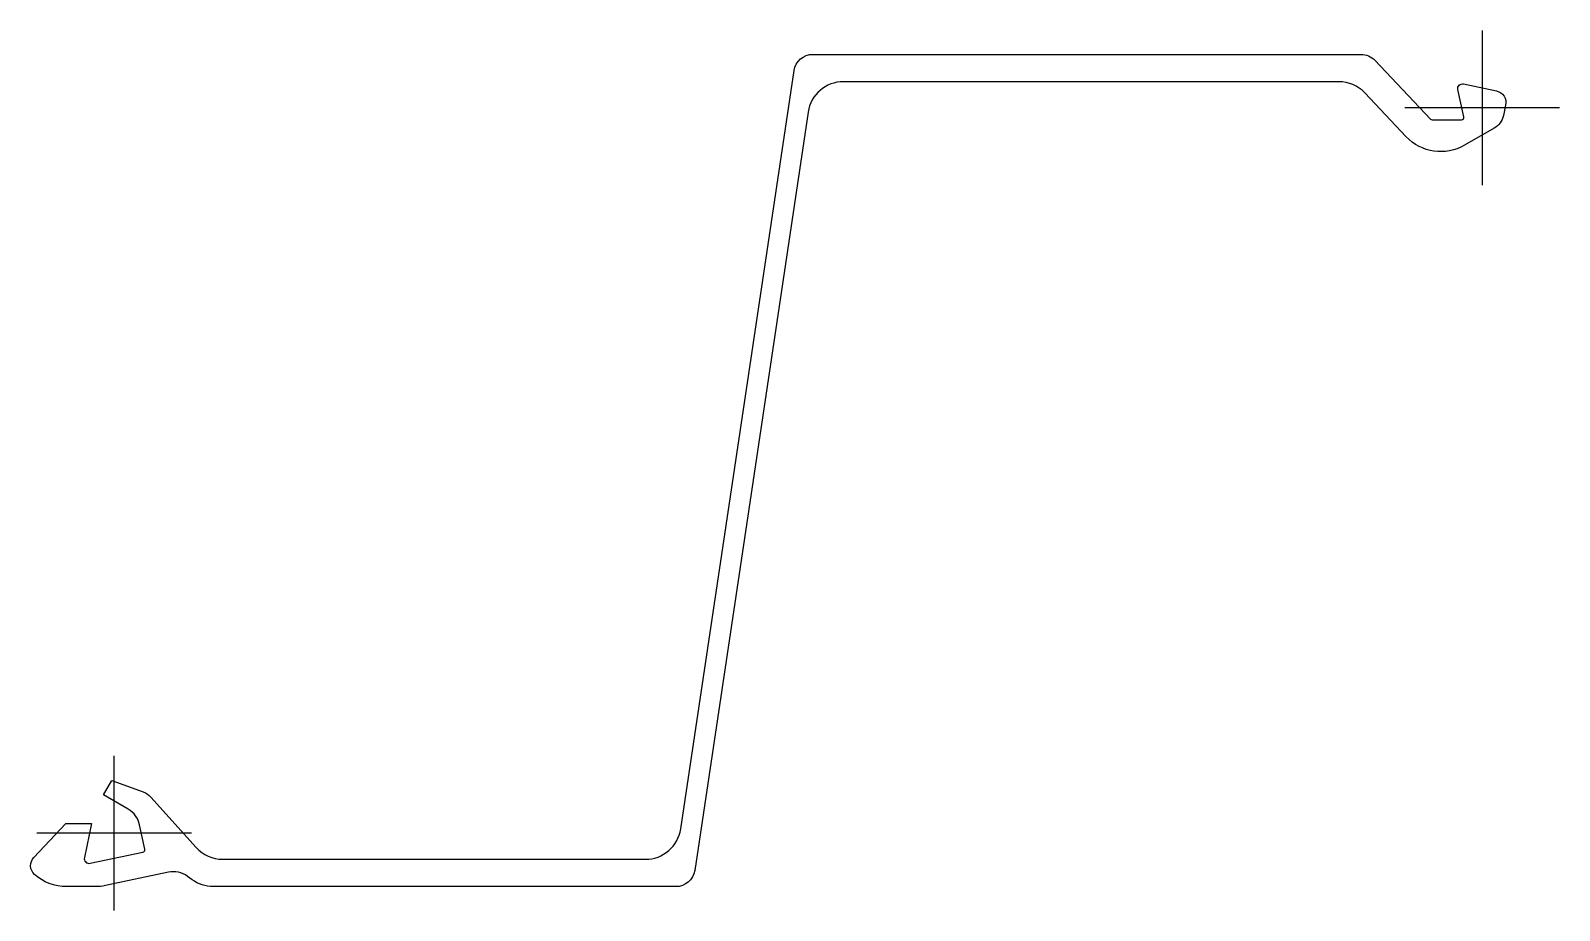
# Model space of a CAD drawing. Header units: millimetres. Extents: x -35 to 607, y -32 to 338.
import ezdxf

# ---------------------------------------------------------------- set-up
doc = ezdxf.new("R2010")
doc.units = ezdxf.units.MM
doc.header["$LTSCALE"] = 0.2

msp = doc.modelspace()

# ---------------------------------------------------------------- linework, layer by layer
at = {"flags": 128}
msp.add_lwpolyline([(566.36, 300, 0.479163), (567.34, 301.22), (564.82, 312.66, -0.545019), (567.19, 315.04), (581.05, 312.1, -0.415547), (584.9, 306.15), (583.94, 301.72, -0.211548), (580.12, 296.48), (567.64, 289.28, -0.347183), (543.11, 292.86), (525.66, 311.31, 0.206154), (514.77, 316), (306.52, 316, 0.3714), (291.69, 303.22), (244.03, -15.68, -0.3714), (236.11, -22.5), (41.64, -22.5, -0.15978), (32.76, -19.59), (30.84, -18.18, 0.21378), (22.85, -16.45), (-3.69, -22.07, -0.052168), (-7.83, -22.5), (-20.06, -22.5, -0.185871), (-33.47, -17.34, -0.420918), (-33.75, -10.19), (-20.33, 4), (-9.47, 4), (-12.49, -10.29, 0.542377), (-10.12, -12.66), (12.1, -7.95, 0.413894), (12.87, -6.77), (10.71, 3.48, 0.212974), (5.92, 10.08), (-4.42, 16.06), (-0.92, 22.12), (12.22, 17.33, -0.122682), (15.43, 15.16), (34.52, -6.04, 0.212556), (45.66, -11), (223.31, -11, 0.3714), (238.14, 1.78), (285.8, 320.68, -0.3714), (293.71, 327.5), (524.11, 327.5, -0.206154), (529.92, 325), (553.27, 300.31, 0.206189), (554, 300)], format="xyb", close=True, dxfattribs=at)
at = {"layer": 'DEFPOINTS'}
for p, q in [((575, 337.5), (575, 272.5)), ((607.5, 305), (542.5, 305)), ((0, -32.5), (0, 32.5)), ((32.5, 0), (-32.5, 0))]:
    msp.add_line(p, q, dxfattribs=at)

doc.saveas('drawing.dxf')
